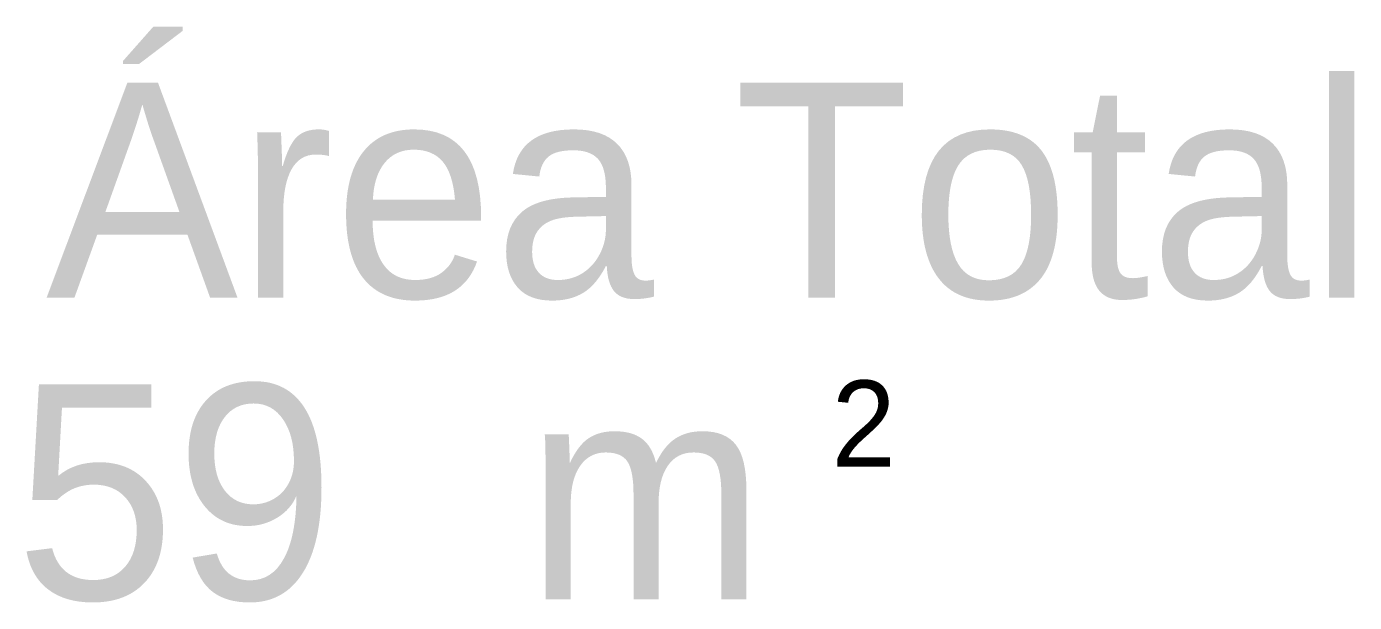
# Model space of a CAD drawing. Extents: x 0.1 to 15.7, y 0 to 8.2.
# Drawn here: x 12.597 to 15.682, y 0.578 to 1.918 of the extents above; entities that cross this region are included whole.
import ezdxf

# ---------------------------------------------------------------- set-up
doc = ezdxf.new("R2010")
doc.units = 0
doc.header["$MEASUREMENT"] = 0
doc.layers.add('HACHURA', color=1, linetype='CONTINUOUS')
doc.styles.add('PADRÃO', font='', dxfattribs={"height": 0.2})
doc.styles.get('PADRÃO').set_extended_font_data('AvantGarde Bk BT')

# ---------------------------------------------------------------- blocks, each defined once
blk = doc.blocks.new('AREA')
at = {"layer": 'HACHURA', "ltscale": 0.1, "style": 'PADRÃO'}
for s, p in [('Área Total', (-2.498118662321986, 0.432649720527877)), ('m', (-1.383981738905476, -0.2692598737472736))]:
    blk.add_text(s, height=0.5, dxfattribs=at).set_placement(p)
at = {"layer": 'HACHURA', "ltscale": 0.015, "style": 'PADRÃO'}
blk.add_text('2', height=0.2, dxfattribs=at).set_placement((-0.6730096243244077, 0.03971876221811499))
blk.add_attdef('100', (-2.57025748884891, -0.2692836984217877), '', height=0.5, dxfattribs=at)

msp = doc.modelspace()

# ---------------------------------------------------------------- block references
at = {"layer": 'HACHURA', "ltscale": 0.015}
msp.add_blockref('AREA', (15.14053024028698, 0.8546266331470065), dxfattribs=at).add_auto_attribs({'100': '59'})

doc.saveas('drawing.dxf')
